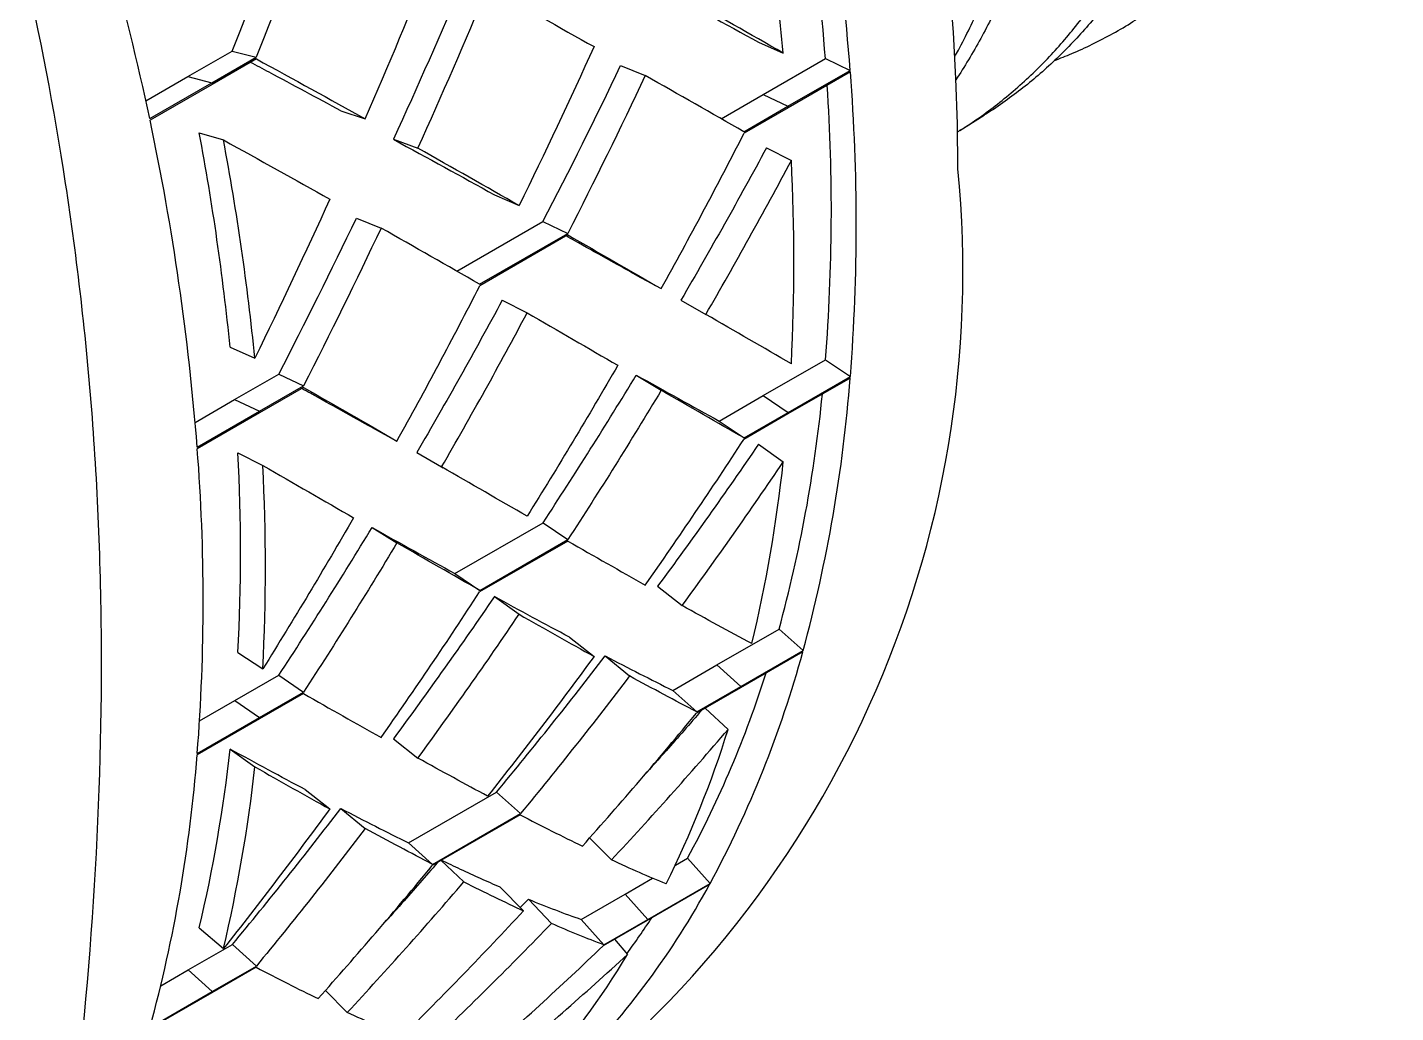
# Model space of a CAD drawing. Header units: inches. Extents: x 0.13 to 5.57, y 0.13 to 4.28.
# Drawn here: x 5.0044 to 5.1985, y 3.3811 to 3.521 of the extents above; entities that cross this region are included whole.
import ezdxf

# ---------------------------------------------------------------- set-up
doc = ezdxf.new("R2010")
doc.units = ezdxf.units.IN
doc.header["$LTSCALE"] = 0.51841
doc.header["$MEASUREMENT"] = 0
doc.linetypes.add('SLD-Solid', pattern=[0])

msp = doc.modelspace()

# ---------------------------------------------------------------- linework, layer by layer
at = {"color": 7, "linetype": 'SLD-Solid', "lineweight": 25}
for p, q in [((5.108136002948712, 3.518835445900701), (5.111646122653583, 3.517297740025134)), ((5.027157732129433, 3.513970815943396), (5.033407732129433, 3.517578864143931)), ((5.030565440342752, 3.513091473210426), (5.036815440342751, 3.516699521410961)), ((5.033407732129433, 3.517578864143931), (5.036815440342751, 3.516699521410961)), ((5.108780525016641, 3.51140706070063), (5.117619359781473, 3.516509611399523)), ((5.117619359781473, 3.516509611399523), (5.121140520549606, 3.514844652672563)), ((5.036864701792987, 3.516464964109308), (5.030614701792986, 3.512856915908773)), ((5.088559862618405, 3.515519249446488), (5.092055830026396, 3.514110159385009)), ((5.112301685784774, 3.509742101973671), (5.121140520549606, 3.514844652672563)), ((5.12115711886081, 3.514622106557872), (5.112318284095978, 3.50951955585898)), ((5.021184966979074, 3.510522812014921), (5.027157732129433, 3.513970815943396)), ((5.02172660557792, 3.507988922511534), (5.030565440342752, 3.513091473210426)), ((5.030614701792986, 3.512856915908773), (5.021775867028154, 3.507754365209882)), ((5.027157732129433, 3.513970815943396), (5.030565440342752, 3.513091473210426)), ((5.102834830773888, 3.507974684474472), (5.108780525016641, 3.51140706070063)), ((5.108780525016641, 3.51140706070063), (5.112301685784774, 3.509742101973671)), ((5.048865816535633, 3.50909886174386), (5.052324198571757, 3.507950635091385)), ((5.106051685784773, 3.506134053773136), (5.112301685784774, 3.509742101973671)), ((5.112318284095978, 3.50951955585898), (5.106068284095977, 3.505911507658446)), ((5.13668275333103, 3.506296061672757), (5.140148007882983, 3.508476701489256)), ((5.028749855500302, 3.505981173075687), (5.032184837775649, 3.504964962798944)), ((5.056302836284384, 3.505059864785232), (5.059781552705925, 3.50378063950048)), ((5.109253771554315, 3.503848676630416), (5.112783039329518, 3.502054238090689)), ((5.070636002948713, 3.497187156697493), (5.074146122653582, 3.495649450821926)), ((5.051059862618406, 3.493870960243279), (5.054555830026396, 3.4924618701818)), ((5.065334830773888, 3.486326395271264), (5.077530525016641, 3.493366819697957)), ((5.077530525016641, 3.493366819697957), (5.081051685784773, 3.491701860970998)), ((5.068551685784773, 3.484485764569928), (5.081051685784773, 3.491701860970998)), ((5.081068284095978, 3.491479314856307), (5.068568284095978, 3.484263218455238)), ((5.090778090322285, 3.485777792565044), (5.094312057348329, 3.483859212878187)), ((5.071753771554316, 3.482200387427208), (5.075283039329518, 3.480405948887481)), ((5.097119556935757, 3.482238371166734), (5.10065509084169, 3.480197350887177)), ((5.100420308919734, 3.480332887605742), (5.100864149614952, 3.480076624614225)), ((5.033136002948712, 3.475538867494285), (5.036646122653583, 3.474001161618718)), ((5.108796843777341, 3.468670556798424), (5.117635678542173, 3.473773107497316)), ((5.117635678542173, 3.473773107497316), (5.12115711886081, 3.471376045919782)), ((5.033780525016641, 3.468110482294215), (5.040030525016642, 3.47171853049475)), ((5.037301685784773, 3.466445523567255), (5.043551685784773, 3.47005357176779)), ((5.040030525016642, 3.47171853049475), (5.043551685784773, 3.47005357176779)), ((5.090778090322285, 3.471588458471401), (5.094312057348329, 3.469426806680156)), ((5.121140520549606, 3.471172663807298), (5.112301685784774, 3.466070113108406)), ((5.112318284095978, 3.466273495220891), (5.12115711886081, 3.471376045919782)), ((5.028178402165492, 3.464876445610654), (5.033780525016641, 3.468110482294215)), ((5.033780525016641, 3.468110482294215), (5.037301685784773, 3.466445523567255)), ((5.043568284095977, 3.469831025653099), (5.037318284095978, 3.466222977452565)), ((5.102546843777342, 3.46506250859789), (5.108796843777341, 3.468670556798424)), ((5.108796843777341, 3.468670556798424), (5.112318284095978, 3.466273495220891)), ((5.028462851019942, 3.461342972868363), (5.037301685784773, 3.466445523567255)), ((5.037318284095978, 3.466222977452565), (5.028479449331146, 3.461120426753673)), ((5.112301685784774, 3.466070113108406), (5.106051685784775, 3.462462064907872)), ((5.106068284095977, 3.462665447020356), (5.112318284095978, 3.466273495220891)), ((5.053278090322284, 3.464129503361836), (5.05681205734833, 3.462210923674979)), ((5.102546843777342, 3.46506250859789), (5.106068284095977, 3.462665447020356)), ((5.034253771554316, 3.460552098224), (5.037783039329518, 3.458757659684274)), ((5.059619556935758, 3.460590081963526), (5.06315509084169, 3.458549061683969)), ((5.108136002948713, 3.461786364208783), (5.111646122653584, 3.459271372137209)), ((5.062920308919736, 3.458684598402532), (5.06336414961495, 3.458428335411018)), ((5.065046843777341, 3.443414219394681), (5.077546843777341, 3.450630315795751)), ((5.077546843777341, 3.450630315795751), (5.081068284095978, 3.448233254218217)), ((5.053278090322284, 3.449940169268193), (5.05681205734833, 3.447778517476948)), ((5.081051685784774, 3.448029872105733), (5.068551685784774, 3.440813775704664)), ((5.068568284095978, 3.441017157817148), (5.081068284095978, 3.448233254218217)), ((5.065046843777341, 3.443414219394681), (5.068568284095978, 3.441017157817148)), ((5.093802836284385, 3.441597992497949), (5.097281552705926, 3.438860777294729)), ((5.070636002948713, 3.440138075005576), (5.074146122653583, 3.437623082934001)), ((5.102206163913139, 3.430431469042325), (5.11104499867797, 3.435534019741217)), ((5.11104499867797, 3.435534019741217), (5.11445353655782, 3.432481898844521)), ((5.081302836284385, 3.434381896096879), (5.084781552705926, 3.43164468089366)), ((5.034253771554316, 3.432186006910707), (5.037783039329518, 3.429905639611866)), ((5.086365816535634, 3.431713402968164), (5.089824198571757, 3.428868666714337)), ((5.114404275107586, 3.432304217602669), (5.105565440342754, 3.427201666903777)), ((5.105614701792988, 3.427379348145629), (5.11445353655782, 3.432481898844521)), ((5.095956163913138, 3.42682342084179), (5.102206163913139, 3.430431469042325)), ((5.102206163913139, 3.430431469042325), (5.105614701792988, 3.427379348145629)), ((5.033796843777342, 3.425373978392008), (5.040046843777341, 3.428982026592543)), ((5.040046843777341, 3.428982026592543), (5.043568284095977, 3.42658496501501)), ((5.105565440342754, 3.427201666903777), (5.099315440342753, 3.423593618703242)), ((5.099364701792989, 3.423771299945095), (5.105614701792988, 3.427379348145629)), ((5.028810890936401, 3.422495649083896), (5.033796843777342, 3.425373978392008)), ((5.033796843777342, 3.425373978392008), (5.037318284095978, 3.422976916814475)), ((5.043551685784774, 3.426381582902525), (5.037301685784774, 3.422773534701991)), ((5.037318284095978, 3.422976916814475), (5.043568284095977, 3.42658496501501)), ((5.095956163913138, 3.42682342084179), (5.099364701792989, 3.423771299945095)), ((5.100567646122836, 3.424316501713087), (5.103810629185268, 3.421288019858512)), ((5.037301685784774, 3.422773534701991), (5.028462851019942, 3.417670984003099)), ((5.028479449331146, 3.417874366115583), (5.037318284095978, 3.422976916814475)), ((5.056302836284385, 3.419949703294741), (5.059781552705926, 3.417212488091522)), ((5.033136002948713, 3.418489785802368), (5.036646122653583, 3.415974793730793)), ((5.043802836284385, 3.412733606893672), (5.047281552705926, 3.409996391690453)), ((5.058456163913139, 3.405175131638582), (5.070956163913139, 3.412391228039652)), ((5.070956163913139, 3.412391228039652), (5.074364701792988, 3.409339107142956)), ((5.048865816535635, 3.410065113764956), (5.052324198571758, 3.407220377511129)), ((5.074315440342754, 3.409161425901104), (5.061815440342754, 3.401945329500035)), ((5.061864701792988, 3.402123010741887), (5.074364701792988, 3.409339107142956)), ((5.084160916244206, 3.405889440389673), (5.087269366590072, 3.402747799413441)), ((5.058456163913139, 3.405175131638582), (5.061864701792988, 3.402123010741887)), ((5.063067646122835, 3.402668212509879), (5.066310629185267, 3.399639730655304)), ((5.096321474982336, 3.402018245403529), (5.098059150062528, 3.403021383874921)), ((5.098059150062528, 3.403021383874921), (5.101245232291578, 3.399412301335977)), ((5.089220315297696, 3.39791883317603), (5.093096104466683, 3.40015627863792)), ((5.071459276461009, 3.398877136790434), (5.074769366590072, 3.395531703012372)), ((5.101164891005856, 3.399266031786072), (5.092326056241023, 3.394163481087181)), ((5.092406397526745, 3.394309750637085), (5.101245232291578, 3.399412301335977)), ((5.074306577043164, 3.395999434017266), (5.075464855368388, 3.397175700029945)), ((5.075464855368388, 3.397175700029945), (5.078736497170383, 3.393739311477389)), ((5.082970315297696, 3.394310784975495), (5.089220315297696, 3.39791883317603)), ((5.089220315297696, 3.39791883317603), (5.092406397526745, 3.394309750637085)), ((5.082970315297696, 3.394310784975495), (5.086156397526746, 3.39070170243655)), ((5.092326056241024, 3.394163481087181), (5.086076056241025, 3.390555432886647)), ((5.086156397526746, 3.39070170243655), (5.092406397526745, 3.394309750637085)), ((5.028749855500304, 3.39311161827169), (5.032184837775651, 3.390161882430854)), ((5.027206163913139, 3.387134890635909), (5.033456163913138, 3.390742938836444)), ((5.033456163913138, 3.390742938836444), (5.036864701792988, 3.387690817939748)), ((5.087690963009678, 3.391487698720354), (5.089528398131709, 3.389324997449646)), ((5.023303238261867, 3.384881779616247), (5.027206163913139, 3.387134890635909)), ((5.027206163913139, 3.387134890635909), (5.030614701792988, 3.384082769739214)), ((5.036815440342753, 3.387513136697896), (5.030565440342754, 3.383905088497361)), ((5.030614701792988, 3.384082769739214), (5.036864701792988, 3.387690817939748)), ((5.030565440342754, 3.383905088497361), (5.021726605577921, 3.37880253779847)), ((5.021775867028156, 3.378980219040322), (5.030614701792988, 3.384082769739214)), ((5.046660916244206, 3.384241151186465), (5.049769366590072, 3.381099510210233))]:
    msp.add_line(p, q, dxfattribs=at)
at = {"color": 7, "linetype": 'SLD-Solid', "lineweight": 25, "flags": 128}
msp.add_lwpolyline([(5.136422079849909, 3.50084519413992), (5.13635014471183, 3.5072322899402), (5.136134388598347, 3.513698062886621), (5.135774959377919, 3.520238081661378), (5.135272103385383, 3.526847864062283), (5.134626165253115, 3.533522880074645), (5.133837587674848, 3.540258554975914), (5.132906911102263, 3.547050272470966), (5.131834773374594, 3.553893377855886), (5.130621909281487, 3.560783181208061), (5.129269150059406, 3.56771496060043), (5.127777422821949, 3.574683965337644), (5.126147749924453, 3.581685419211968), (5.124381248263317, 3.588714523776647), (5.12247912851054, 3.595766461634523), (5.120442694283989, 3.602836399739641), (5.118273341253961, 3.609919492709575), (5.11597255618666, 3.617010886146212), (5.113541915925246, 3.624105719962712), (5.110983086309139, 3.631199131714374), (5.108297821032341, 3.638286259931106), (5.105487960441543, 3.645362247449239), (5.102555430274838, 3.652422244740381), (5.099502240341917, 3.659461413235044), (5.096330483146652, 3.666474928638755), (5.093042332452992, 3.67345798423839), (5.089640041795173, 3.680405794196453), (5.086125942933266, 3.687313596831047), (5.082502444255097, 3.694176657879302), (5.078772029125662, 3.700990273741991), (5.074937254185152, 3.707749774707151), (5.071000747596762, 3.714450528150463), (5.066965207245472, 3.721087941710229), (5.062833398889061, 3.72765746643474), (5.058608154262588, 3.734154599899906), (5.054292369137663, 3.740574889294988), (5.049889001337834, 3.746913934474335), (5.045401068711437, 3.753167390973025), (5.040831647063316, 3.75933097298434), (5.036183868046821, 3.765400456297047), (5.03146091701753, 3.771371681190461), (5.026666030850161, 3.777240555285311), (5.021802495720183, 3.783003056348446), (5.016873644851635, 3.788655235049483), (5.0118828562327, 3.794193217667473), (5.006833550300604, 3.799613208745757), (5.001729187597411, 3.804911493693185), (4.996573266398354, 3.810084441329909), (4.991369320314273, 3.815128506376015), (4.986120915869876, 3.820040231881274), (4.980831650059405, 3.824816251594372), (4.97550514788144, 3.829453292269967), (4.970145059854508, 3.833948175912004), (4.964755059515203, 3.838297821951758), (4.95933884090052, 3.842499249359105), (4.95390011601615, 3.846549578685564), (4.948442612292461, 3.850446034037736), (4.942970070029896, 3.854185944979752), (4.93748623983556, 3.857766748363466), (4.931994880052747, 3.861185990085104), (4.926499754185152, 3.864441326767186), (4.921004628317557, 3.867530527364556), (4.915513268534744, 3.870451474693435), (4.910029438340409, 3.873202166882427), (4.904556896077843, 3.875780718744507), (4.899099392354154, 3.878185363069031), (4.893660667469785, 3.880414451832891), (4.888244448855102, 3.882466457329995), (4.882854448515797, 3.884339973218276), (4.877494360488865, 3.886033715483529), (4.8721678583109, 3.887546523319407), (4.866878592500427, 3.888877359922988), (4.86163018805603, 3.890025313205339), (4.856426241971951, 3.890989596416624), (4.851270320772893, 3.891769548685295), (4.846165958069701, 3.892364635471028), (4.841116652137605, 3.892774448931064), (4.83612586351867, 3.892998708199729), (4.831197012650121, 3.893037259580922), (4.826333477520143, 3.892890076653451), (4.821538591352774, 3.892557260289145), (4.816815640323483, 3.892039038583713), (4.812167861306989, 3.891335766700428), (4.807598439658869, 3.890447926626708), (4.80311050703247, 3.889376126843793), (4.798707139232641, 3.888121101909715), (4.794391354107717, 3.886683711955874), (4.790166109481243, 3.885064942097546), (4.786034301124833, 3.883265901758731), (4.781998760773543, 3.881287823911815), (4.778074317309487, 3.879139029257869)], dxfattribs=at)
at = {"color": 7, "linetype": 'SLD-Solid', "lineweight": 25}
for centre, radius, start, end in [((4.76552889241051, 3.48729532365742), 0.3566771587821727, 4.429871505934537, 11.96771013024378), ((4.769304959317576, 3.489569188037409), 0.3493547022460913, 4.422744318653959, 11.56231346963713), ((4.60258187479169, 3.419128022117744), 0.4284606924382402, 11.9697764560999, 18.64013160592391), ((4.756778780476736, 3.48197151254376), 0.3566213298328151, 5.684933654075518, 10.71264798210169), ((4.84202565625213, 3.492999076238827), 0.2799677282442374, 355.5704059041292, 4.429594095871813), ((4.846394711845625, 3.494949537102131), 0.2720663580549527, 355.5358371908927, 3.747133431489215), ((4.672851222880969, 3.43379364385324), 0.3566771587820481, 4.429871505932939, 11.96771013024496), ((4.684245373902854, 3.440807608054648), 0.350615075857097, 5.684933654077682, 10.71264798209792), ((4.681778780476378, 3.438674934137291), 0.3566213298331756, 5.684933654078284, 10.71264798209927), ((4.833352368230675, 3.487628228054486), 0.2798028050544067, 357.0446467882912, 2.95535321170938), ((4.987666907685054, 3.48627484810612), 0.1494670406121033, 305.7179892255787, 5.594191167798065), ((4.912045157244792, 3.48738769144048), 0.2097231462588637, 344.823028128536, 355.5656741692193), ((4.915441642962304, 3.488802393567193), 0.2027268912041353, 344.766148194851, 354.3634813727078), ((4.749347986722559, 3.439497396434628), 0.2799677282441453, 355.5704059041276, 4.429594095873182), ((4.759529301231719, 3.446369052567354), 0.2750903367589089, 357.0446467882928, 2.955353211707786), ((4.758352368230658, 3.44433164964807), 0.2798028050544236, 357.0446467882915, 2.955353211709474), ((4.903398912087709, 3.481971074557079), 0.209480732284424, 346.6095895492905, 353.7791127484605), ((4.965561988245841, 3.472773211050459), 0.1542457966652941, 331.6008974783586, 344.7894471660711), ((4.967766216085046, 3.473725269986566), 0.1482406427257682, 331.513384598213, 342.5594850441071), ((4.956904384242505, 3.467332467568343), 0.1539530316950149, 333.7927670726803, 342.5975775717523), ((4.81936748771503, 3.433886011636297), 0.2097231462589635, 344.8230281285384, 355.5656741692166), ((4.828396113823655, 3.440807177444679), 0.2059526357409814, 346.6095895492988, 353.7791127484584), ((4.828398912087692, 3.438674496150652), 0.2094807322844378, 346.6095895492946, 353.7791127484639), ((4.997753337803912, 3.455455190137541), 0.1176909973272583, 315.6810450612715, 331.4823448397299), ((4.994074999789566, 3.459353479210244), 0.1182410501278244, 323.7510903859645, 326.7553939783878), ((4.989067706060336, 3.45002837109346), 0.1173765318247203, 318.3058602673601, 328.8575296336364)]:
    msp.add_arc(centre, radius, start, end, dxfattribs=at)
for points, knots in [([(5.150117673233457, 3.516244067320209), (5.150938451353294, 3.516561577720574), (5.152765669544347, 3.517268420124597), (5.155534880922123, 3.518550701408128), (5.158436799768575, 3.520060828519089), (5.161227852385312, 3.52171006663125), (5.163887998011887, 3.523470343061168), (5.166420044535736, 3.525333307228225), (5.168869617224126, 3.527327925710726), (5.17123391477449, 3.529452005254617), (5.173510227324502, 3.531703141134324), (5.175715993502324, 3.534101052955219), (5.177846859875256, 3.53664864164219), (5.179898896898779, 3.539347427390893), (5.181851581639578, 3.542172620693512), (5.183719517664215, 3.545148241009473), (5.185497613589167, 3.548275971675145), (5.187152838820302, 3.551500837950858), (5.188674502548534, 3.554786569878782), (5.190068260236404, 3.558123949262571), (5.191360149785949, 3.561568173437279), (5.192548629278298, 3.565115231319541), (5.19363218328288, 3.568761033490292), (5.194618275289329, 3.572536142400752), (5.195502554513053, 3.57644171764066), (5.196281554872611, 3.580477838328183), (5.196946871947218, 3.584606724709739), (5.197502652298081, 3.588862681877925), (5.197944530234768, 3.593245229253021), (5.198263496431293, 3.597676558885189), (5.198462097391999, 3.602110619068811), (5.198547222577286, 3.60653967488992), (5.198522457368028, 3.611038524409719), (5.198387669288398, 3.615601905368532), (5.19814278343726, 3.620224514737489), (5.197784338630798, 3.624944263475753), (5.197308621873937, 3.629760530187904), (5.196713121041516, 3.634672012266503), (5.196002598159969, 3.639632248534604), (5.195170138963664, 3.644681889895516), (5.194212697277186, 3.649818410252934), (5.193146276060034, 3.654949899863503), (5.191986026106226, 3.660025479077691), (5.190739407401111, 3.665039844847902), (5.189387071203479, 3.67007893465588), (5.187930460102618, 3.675136925288486), (5.186371097715936, 3.680207994460852), (5.184695039457704, 3.685333173239417), (5.182899711254268, 3.69051018243862), (5.180983668715654, 3.695736373244723), (5.178964305313405, 3.700961826789154), (5.176824290966583, 3.706228878855645), (5.174561768576555, 3.711532934628605), (5.172215978457546, 3.716778393912929), (5.169813678331333, 3.72191573938327), (5.167362259456167, 3.726942831074514), (5.164821349437961, 3.73194685082521), (5.162193832082861, 3.736922087044149), (5.159482667163469, 3.741862857731692), (5.156664897962426, 3.746808638791208), (5.153739374917003, 3.75175574123531), (5.150705660873504, 3.756700323185535), (5.147591772284518, 3.761594592667958), (5.144371479648214, 3.766477533864888), (5.14104453464083, 3.771343139548014), (5.137669790745779, 3.776103327057003), (5.134282720802441, 3.780715587801064), (5.130889794049514, 3.785181169464847), (5.127433857476193, 3.789578550352639), (5.123918885814565, 3.793902755064396), (5.120348873881013, 3.798148837086481), (5.116694403948768, 3.802350243891676), (5.112955396303295, 3.806501989333356), (5.109132282162663, 3.810599363127991), (5.105261033648679, 3.814602394579427), (5.101309614917435, 3.818542415432729), (5.097279596090954, 3.822412795184631), (5.093242906533608, 3.826142941581391), (5.089239995541072, 3.829702299317071), (5.085275628933814, 3.833095330029293), (5.081281902953544, 3.836382719313203), (5.077263293420991, 3.839560703792577), (5.073224262127226, 3.842625560858401), (5.069131883027647, 3.84560071304531), (5.064987374593406, 3.848480582938731), (5.060792410751386, 3.851260384998147), (5.056586916829763, 3.85391250745409), (5.052336630129821, 3.856457072829536), (5.048044752581002, 3.85888756365387), (5.043788447797515, 3.861159002906617), (5.039608478197857, 3.863256171499146), (5.035507156693401, 3.865186122594324), (5.031413334540741, 3.86698481084838), (5.027331485033505, 3.868650116202164), (5.02326606874139, 3.870179986610149), (5.019184225733413, 3.871585097291148), (5.015088497608766, 3.872860004630204), (5.010981764535558, 3.874000466830846), (5.00690348579221, 3.874994396539185), (5.002820917448042, 3.875848355844647), (4.998738623567507, 3.876556720301047), (4.994730357562143, 3.877105265161538), (4.99083219184393, 3.877495615383296), (4.987043714922766, 3.877736625639584), (4.983298548428102, 3.877835422959355), (4.979600805040391, 3.877791855176337), (4.975954596533891, 3.877605861509076), (4.972330899246306, 3.877274197318234), (4.968733367646731, 3.876792202807044), (4.965165616864445, 3.876156565068683), (4.961662225109241, 3.875372114226977), (4.958195565375886, 3.874431041300078), (4.954770624921714, 3.873329023801312), (4.951449256097495, 3.872084117663163), (4.94825935942902, 3.870715048776549), (4.945198329792134, 3.869231380840973), (4.942211168202447, 3.867611407023421), (4.939303540258115, 3.865853351641189), (4.936516522163749, 3.864003538119731), (4.934742841685137, 3.862671297166215), (4.933878706943526, 3.862022231167005)], [0, 0, 0, 0, 0.006971757175491012, 0.01552054230828782, 0.02430122001996195, 0.03308189781888487, 0.04141203237062445, 0.0497485172990457, 0.05808819177809222, 0.06642786609764137, 0.0747643506578509, 0.08309448496392882, 0.09164583927875077, 0.1002006288940638, 0.108755419113736, 0.1173067742530151, 0.1260900975652216, 0.1348734208954735, 0.1432059832329981, 0.1515448975658186, 0.1598870031328179, 0.1682291095553403, 0.1765680258632002, 0.1849005895184215, 0.1934544362650815, 0.2020117191052134, 0.210569002225545, 0.2191228493544493, 0.2279087385402948, 0.2366946276599518, 0.2450295336677069, 0.2533707927413822, 0.2617152441923539, 0.2700596971899771, 0.2784009598342139, 0.2867358682241579, 0.2952921121391574, 0.3038517931891951, 0.3124114741486158, 0.3209677179399968, 0.3297560667010025, 0.3385444155954344, 0.3468816646765278, 0.3552252681577622, 0.3635720641639466, 0.3719188611257996, 0.380262466813267, 0.3885997173663034, 0.3971583568492141, 0.405720434799886, 0.4142825126755396, 0.4228411520561114, 0.4316319505423292, 0.4404227491878732, 0.448762535421661, 0.4571086784976069, 0.4654580146965707, 0.4738073511212135, 0.4821534947181563, 0.4904932812995402, 0.4990545344982625, 0.5076192274378813, 0.5161839211694362, 0.5247451754485053, 0.5335386603965526, 0.5423321454395507, 0.5506744346796053, 0.5590230835319296, 0.5673749265244189, 0.5757267692990342, 0.5840754176483801, 0.5924177065528603, 0.6009815378890723, 0.6095488095846511, 0.6181160819226519, 0.6266799141352456, 0.63547605226782, 0.6442721904271617, 0.6526169163235176, 0.660968003556934, 0.6693222865965933, 0.6776765703533134, 0.6860276592421181, 0.6943723862429075, 0.7029387202131067, 0.7115084953065973, 0.7200782707200889, 0.7286446051268279, 0.7374433201370134, 0.7462420350918999, 0.7545891153868927, 0.7629425581226227, 0.7712991979394491, 0.7796558392969941, 0.7880092855895887, 0.796356368257632, 0.8049251114793923, 0.8134972968353026, 0.8220694821479905, 0.8306382253107873, 0.8394394137189908, 0.848240602208395, 0.856590007191824, 0.8649457758454486, 0.8733047417519413, 0.8816637086961047, 0.8900194797452702, 0.8983688863269436, 0.9069400046032159, 0.9155145663143399, 0.9240891278656601, 0.9326602459239303, 0.9414638623173057, 0.950267478877983, 0.9586194121289501, 0.9669777113873868, 0.9753392084503397, 0.9837007058305103, 0.9920590058212677, 1, 1, 1, 1]), ([(4.931775110003472, 3.86130534018333), (4.932783537887476, 3.861659502064907), (4.934905687386665, 3.862404805196187), (4.938260799707484, 3.863367568597319), (4.941818854990558, 3.864229374209217), (4.945415849628958, 3.864924922219733), (4.949012435724648, 3.865459626345065), (4.952603254300326, 3.865841456208139), (4.956249774306402, 3.866080505264236), (4.959947982560224, 3.866176517173038), (4.963693758046717, 3.866129407225063), (4.967518112884158, 3.865937206547907), (4.971420557326684, 3.865595131294948), (4.975399845384271, 3.865099599903231), (4.979418354178114, 3.864454149989495), (4.983509014485298, 3.863652014087503), (4.987669890397553, 3.862688888400958), (4.991826057452094, 3.861580997075212), (4.995936676406323, 3.860346161451317), (4.999997615046872, 3.858994401396743), (5.004079390888298, 3.857505028211325), (5.008177363589025, 3.855879784024906), (5.012286856505173, 3.854120472935941), (5.016441302171656, 3.852211335066487), (5.020638700995701, 3.850148741742014), (5.024876918990726, 3.847930491175362), (5.029115755710508, 3.845576828648959), (5.033389816603434, 3.843067447931073), (5.037695750247359, 3.840400024439526), (5.041955358497662, 3.837621779901083), (5.046128537711295, 3.834765498089812), (5.050213451509196, 3.831840884080243), (5.054281825743055, 3.828799328655355), (5.058329008214486, 3.825644315413414), (5.062350375892805, 3.82237940430409), (5.066378084566111, 3.818976862732975), (5.070409311299866, 3.815434896276054), (5.07444138215464, 3.811753005375107), (5.078435560594376, 3.807965564560433), (5.082424036405848, 3.804040931231399), (5.086402264918556, 3.799978928807771), (5.0902975536278, 3.795852383550573), (5.094074821467733, 3.791705183605643), (5.097734811512064, 3.787545667189747), (5.101342754128545, 3.783303046474468), (5.104894649995282, 3.778982237183659), (5.108386559103912, 3.774588219520002), (5.111846106498018, 3.770084643310907), (5.115269683423112, 3.765471594837079), (5.118653926294717, 3.760750067514574), (5.121965920093414, 3.755964666657521), (5.125231865475866, 3.751076018728796), (5.12844656284043, 3.746086122560204), (5.131550716281816, 3.741084992475054), (5.134518404003112, 3.736122770624878), (5.137353105809781, 3.731205641899678), (5.140106302428289, 3.726248698330723), (5.14277506864642, 3.721257719388336), (5.145356526678984, 3.716238507868625), (5.147870749663316, 3.711150261101595), (5.150313608238288, 3.705994846522627), (5.152681332183225, 3.700774567084066), (5.1549504405535, 3.6955391620405), (5.157138321451779, 3.690246043251304), (5.159239597592647, 3.684899084669973), (5.161215119412881, 3.67959540632844), (5.163051404390328, 3.674385985951581), (5.164754131293455, 3.669274073904355), (5.166355309276334, 3.664170235899189), (5.167853262323463, 3.659080365426149), (5.169246347168939, 3.654010336287444), (5.170544766521529, 3.64891946083995), (5.171744242229972, 3.64381111033904), (5.172841196788671, 3.638688741245285), (5.173824251875131, 3.633601630718686), (5.174700163691277, 3.628508863743471), (5.175464491659406, 3.623416076899032), (5.176102570020895, 3.618416528805469), (5.176614132894692, 3.613555816161552), (5.177006232539488, 3.608833766873657), (5.177288077173773, 3.604166653307003), (5.177459400819205, 3.59955979748681), (5.177519971148413, 3.595018473348295), (5.177469062288148, 3.590506752305764), (5.177302752055525, 3.586029140201309), (5.177018301669881, 3.581590014260026), (5.176617762020923, 3.577232663549972), (5.176096939364946, 3.572922744509), (5.175452594094008, 3.56866686844953), (5.17469541557138, 3.564543357632787), (5.173838262103639, 3.560587215119469), (5.172888770789418, 3.556794876827555), (5.171832608392155, 3.553098004274746), (5.170670979116091, 3.549500768819801), (5.169405163053098, 3.546007299957654), (5.168023630677426, 3.54259049470817), (5.166523764494364, 3.539255811962605), (5.164904157168186, 3.53600817344797), (5.163179540891292, 3.532879679415646), (5.16133509101397, 3.529846315882057), (5.1593689513642, 3.526914800712855), (5.157315860420899, 3.524139676661554), (5.155200086803628, 3.521541229262088), (5.153029005906618, 3.519113022854904), (5.150766958419229, 3.516809769741265), (5.148416022826106, 3.51463515575907), (5.145981245637913, 3.512587909812087), (5.143433448395253, 3.510667559056512), (5.141484997646461, 3.509301972028385), (5.140351964924026, 3.508617237490665), (5.140140187366447, 3.508489252300902)], [0, 0, 0, 0, 0.008532234918889832, 0.01795535243250231, 0.02763436957730003, 0.03731338651903651, 0.04648983906200268, 0.05567329383796985, 0.06486026501495588, 0.07404723533601994, 0.08323068813602608, 0.09240713936067979, 0.1018275554450698, 0.1112517609700178, 0.1206759663582026, 0.1300963822560222, 0.1397726362066128, 0.1494488899892038, 0.1586225326220931, 0.167803174532739, 0.176987332069945, 0.1861714896018254, 0.1953521315001766, 0.2045257741248631, 0.2139432918377989, 0.2233645977436174, 0.2327859026948763, 0.2422034191056161, 0.2518766908016172, 0.2615499624159383, 0.2707209027290089, 0.2798988395236918, 0.2890802906161239, 0.2982617417941715, 0.3074396787865041, 0.3166106192314418, 0.3260253535484407, 0.3354438754543743, 0.3448623967172249, 0.3542771301569396, 0.363947535336381, 0.3736179405174122, 0.3827862667257507, 0.3919615878055694, 0.4011404214149173, 0.4103192539633178, 0.4194945725938587, 0.4286628971680996, 0.4380749492575158, 0.447490788069234, 0.4569066266632283, 0.4663186784556287, 0.4759863226987852, 0.4856539670072173, 0.4948197421382548, 0.5039925110511835, 0.5131687913985301, 0.5223450700093554, 0.5315178349133928, 0.540683607369797, 0.5500930525786287, 0.5595062833005904, 0.5689195141785856, 0.5783289596002759, 0.5879939319688045, 0.5976589041665437, 0.6068220662303735, 0.615992220426658, 0.6251658858769887, 0.6343395503822529, 0.6435097023967794, 0.652672863004994, 0.6620796361809718, 0.6714901933561965, 0.680900750487026, 0.6903075236024404, 0.6999697643914623, 0.7096320050045032, 0.7187923548282734, 0.7279596938970518, 0.7371305434864952, 0.7463013929915604, 0.7554687318655453, 0.7646290815593542, 0.7740329545990744, 0.7834406103160327, 0.7928482651144211, 0.8022521369010418, 0.8119113941951743, 0.8215706513989379, 0.8307282886969044, 0.8398929123476239, 0.849061045269623, 0.85822917834891, 0.8673938023627403, 0.8765514399029655, 0.8859525182678689, 0.8953573786904583, 0.9047622384284457, 0.9141633158594252, 0.9238196952871919, 0.9334760747087838, 0.9426310903252246, 0.9517930905912797, 0.9609585983530821, 0.970124105175998, 0.9792861032745623, 0.9884411174449069, 0.9978395046609118, 1, 1, 1, 1]), ([(5.136360362475868, 3.506119040817845), (5.136831985393905, 3.506407616834299), (5.138222199581431, 3.507258259279588), (5.140438796211213, 3.508824586659316), (5.143036524342907, 3.510824608844361), (5.14556063264466, 3.512992696592597), (5.147970022874296, 3.515281732442236), (5.15024422676957, 3.517665791825049), (5.15238788990542, 3.520134319833895), (5.154439796316097, 3.522727403322352), (5.15639759383468, 3.525441969554537), (5.158258976251865, 3.528274954032928), (5.160037746369613, 3.531250544346206), (5.161729869101286, 3.534371283211953), (5.16333193024164, 3.537638426386096), (5.16482752560205, 3.541021599212314), (5.166227566395675, 3.544549284719505), (5.167526985440981, 3.548222262016313), (5.168701089066694, 3.551975529401195), (5.169743694996462, 3.555768103950726), (5.170661026577648, 3.559591156626435), (5.171471225891987, 3.563508649295687), (5.172173423184481, 3.567516113736373), (5.172766807729943, 3.571609029618367), (5.173254960019189, 3.575821496214711), (5.173633885857139, 3.580154134017328), (5.173900252778028, 3.584606383113301), (5.174050364261578, 3.589136259222513), (5.174084026020149, 3.593781067302851), (5.173997071399715, 3.598539382043933), (5.173789804390742, 3.60332639158963), (5.173469760907141, 3.608093360116921), (5.173044430014007, 3.612833505838351), (5.172508740056883, 3.617627402672913), (5.171863296347356, 3.622469557150938), (5.171108736127915, 3.627354427421699), (5.170237706501208, 3.632321992918664), (5.169246710320954, 3.637370882902295), (5.168133176804564, 3.642498979047008), (5.166906747053915, 3.647657543773456), (5.165556205407646, 3.652888555671073), (5.164078788656528, 3.658188566551929), (5.162499931526987, 3.663462580369908), (5.160840090729006, 3.668659619565491), (5.159107023670646, 3.673775616132523), (5.15727275258621, 3.678898543796226), (5.155339233920064, 3.684022466714783), (5.153308459780465, 3.689141432289864), (5.151162728318016, 3.694296645647459), (5.148899661552377, 3.699485047393653), (5.146518021584782, 3.704703380282992), (5.14403974178724, 3.709901663007357), (5.141443748376529, 3.715121759821097), (5.138728990766044, 3.720358583392525), (5.135943492286921, 3.725517840509935), (5.133117968561959, 3.730551823008403), (5.130259320394335, 3.735459483185188), (5.127319818859255, 3.740326303115703), (5.124302662641524, 3.745146646902665), (5.121211114740165, 3.749914913673979), (5.118019156203489, 3.754668919604182), (5.114725857803493, 3.759404299266642), (5.111331376995826, 3.764116968349992), (5.107867592025414, 3.768761407663278), (5.104305854406689, 3.773374587474669), (5.100646834690874, 3.777950281442671), (5.096955289594121, 3.782405315423519), (5.093268949661197, 3.786700778122813), (5.089593569182002, 3.790839071342777), (5.085866802261807, 3.794893330401032), (5.082092829568973, 3.79885891559766), (5.078275887937891, 3.802731250524225), (5.074384509368127, 3.806540466555484), (5.070419468112107, 3.810281467952832), (5.066382113961896, 3.813949682864596), (5.062310507910757, 3.817509078280279), (5.058171258081631, 3.820987322142461), (5.053966457575138, 3.824377620163276), (5.049771080901933, 3.827617744209939), (5.045626064677581, 3.830682238423895), (5.041535270229026, 3.833576618949625), (5.037428534322959, 3.83635332531456), (5.033310556100214, 3.839009237065744), (5.029186049153746, 3.841541302125088), (5.025021638317899, 3.843968560250418), (5.020819327534959, 3.84628552337437), (5.016581196282824, 3.848487470662931), (5.012347520057939, 3.85055212095189), (5.008083823963645, 3.852494664552198), (5.003793666650513, 3.854308675164528), (4.999554160640047, 3.855960085482481), (4.995405040262021, 3.857439885041089), (4.99134784660357, 3.858756085500406), (4.987312089246934, 3.859934286200758), (4.983302339585928, 3.860973170005331), (4.97932312893174, 3.861871480465697), (4.975342687804377, 3.862634860196586), (4.971363913044946, 3.863257994889049), (4.967389590136156, 3.863736680198742), (4.963457945071363, 3.864065068079992), (4.959537414883638, 3.864244207367196), (4.95563267645517, 3.864268808740076), (4.951814421672698, 3.864136839890242), (4.948116714755304, 3.863857004761907), (4.94453879393744, 3.863438131824492), (4.941016287425, 3.862878507968605), (4.937557596603486, 3.862169037120924), (4.934734003711221, 3.861487592496823), (4.933089426608199, 3.860989251024863), (4.932552458336824, 3.860826538338264)], [0, 0, 0, 0, 0.004878493856933466, 0.01438045335432312, 0.02387859698072276, 0.03363438769121622, 0.04339017860460631, 0.05264538598290748, 0.06190764768730526, 0.07117345312349443, 0.08043925910725513, 0.08970152207576303, 0.0989567302974465, 0.1084577104182711, 0.1179625078465241, 0.1274673058643775, 0.1369682867895259, 0.1467269891257449, 0.1564856915923054, 0.1657436861518962, 0.1750087381792328, 0.1842773348229534, 0.1935459311962767, 0.2028109825993812, 0.2120689767425001, 0.2215728291615931, 0.23108049975779, 0.2405881711919311, 0.2500920247541342, 0.2598536815582314, 0.2696153384197613, 0.2788760535039734, 0.2881438283756754, 0.2974151495426642, 0.3066864710430944, 0.3159542466845711, 0.3252149622823575, 0.334721612355263, 0.3442320813508906, 0.3537425508294365, 0.3632492015611314, 0.3730137396767612, 0.3827782777654947, 0.3920416284156891, 0.4013120402355165, 0.4105860000775862, 0.4198599614419709, 0.4291303767761775, 0.4383937297710775, 0.4479030803302989, 0.4574162508297542, 0.4669294214314543, 0.476438772130156, 0.4862060863963034, 0.4959734005861614, 0.5052392954834991, 0.5145122526931919, 0.5237887584041828, 0.5330652655332382, 0.5423382260166396, 0.5516041230981132, 0.5611160709386924, 0.5706318400381363, 0.5801476088261189, 0.5896595562418074, 0.5994295268340226, 0.6091994976383903, 0.6184681246056843, 0.6277438160558887, 0.6370230564221953, 0.64630229743237, 0.6555779903689923, 0.6648466183279871, 0.6743613731946032, 0.6838799508799691, 0.693398529030941, 0.7029132845327296, 0.712686135165662, 0.7224589859374385, 0.7317304067171507, 0.7410088950848127, 0.7502909331973318, 0.7595729710933959, 0.7688514589613555, 0.778122879407679, 0.787640513687618, 0.7971619717514776, 0.8066834306969058, 0.8162010661794666, 0.8259768781866078, 0.835752690260177, 0.8450268405444403, 0.8543080608940522, 0.8635928325803518, 0.8728776044585925, 0.882158825251315, 0.8914329758312107, 0.9009534180405898, 0.9104776847456004, 0.9200019519760846, 0.9295223949023064, 0.9393010986610267, 0.9490798024036701, 0.9583565991531696, 0.9676404674231678, 0.9769278888228292, 0.9862153116406026, 0.9954991831844188, 1, 1, 1, 1]), ([(4.946252232638441, 3.851945350458421), (4.946700299466191, 3.851901021258234), (4.948436857697333, 3.851729215999069), (4.951505649338891, 3.851277005366296), (4.955453591207624, 3.850594894379403), (4.959439416398345, 3.849759859208113), (4.963454810349114, 3.848786200131195), (4.967496265144538, 3.847671440787463), (4.971596467727775, 3.846405868817552), (4.975754448302532, 3.844985291195155), (4.979968755553489, 3.843407205448163), (4.984199321279215, 3.841685520144792), (4.9884807584761, 3.839804928472279), (4.992810070458238, 3.837762194157717), (4.997108688501545, 3.835593010531847), (5.001335066707283, 3.833324623303231), (5.005486391937578, 3.830967026675782), (5.009635460408924, 3.828481898571258), (5.013777696687845, 3.825872190851616), (5.017908550904852, 3.823140939985426), (5.022061457182368, 3.820264724460057), (5.026234059051374, 3.817241099503944), (5.030423680702959, 3.814068784406592), (5.034590097234561, 3.810777108753981), (5.038766880335892, 3.807338212813144), (5.042949684682766, 3.803750953893196), (5.047062021801898, 3.800079231121452), (5.051066295918611, 3.79636345070468), (5.054962633568189, 3.792612886378796), (5.058820061876625, 3.788764207948696), (5.062634375385208, 3.784821935132211), (5.066401372508865, 3.780790631397625), (5.070151162617321, 3.776636759667354), (5.073880268661624, 3.772359595346177), (5.077585126947003, 3.767959310870681), (5.081229771955129, 3.763477244100359), (5.084843047531487, 3.758876187982001), (5.088419783712803, 3.754157234853514), (5.091894613128356, 3.749405578996068), (5.095238045418628, 3.744670192859742), (5.098452625173274, 3.739958287726593), (5.101596106182623, 3.735188784448142), (5.104665007910289, 3.730367185638378), (5.107655861572196, 3.72549900846971), (5.110592088515811, 3.720544412010927), (5.113469329370017, 3.71550436921443), (5.116283729348705, 3.710380598192148), (5.119007816233971, 3.705221882790095), (5.121662809256091, 3.699986090484467), (5.124243632586504, 3.694676636017659), (5.126702731740946, 3.689389945500874), (5.129021494694105, 3.684177686611356), (5.131204685515098, 3.679044241124829), (5.133292460471317, 3.673900085178424), (5.135282449396622, 3.668751073852495), (5.137172324012442, 3.663603061173263), (5.13897619331617, 3.658414405119879), (5.140689645782945, 3.65318787369024), (5.142309283851242, 3.647926739343888), (5.143818964096602, 3.642681566622124), (5.145230062971364, 3.637410166816812), (5.146537865241092, 3.632117701206064), (5.147717559006016, 3.626900635853386), (5.148763330743749, 3.621807388760641), (5.149681606800516, 3.616839006464491), (5.150490806876311, 3.611907898380161), (5.151190042657855, 3.607019678032356), (5.15177851352109, 3.602179955954605), (5.152259644044091, 3.597350116268971), (5.152629673061979, 3.592534544280304), (5.152885900421122, 3.587737609523223), (5.153024980655051, 3.583005736923089), (5.153047030200582, 3.578301345811167), (5.152948145134292, 3.573630705415693), (5.152728947172873, 3.569079401920266), (5.152396927418252, 3.564687057298156), (5.151959574413817, 3.560451349688824), (5.151411830187545, 3.556296684129578), (5.150754487316865, 3.552227865284844), (5.149988426004404, 3.548249670065803), (5.149106318407345, 3.544331058205952), (5.148105203511306, 3.54047736115866), (5.146983006918933, 3.536693299386753), (5.145749527714528, 3.53301594030665), (5.1443937459191, 3.529416529705155), (5.142912848661548, 3.525901989662883), (5.141333150134269, 3.522536296418766), (5.139672347164978, 3.519349176701757), (5.137959708191512, 3.516344840773422), (5.136739501904958, 3.514446562345375), (5.136135672717034, 3.513507183541733)], [0, 0, 0, 0, 0.003916540949301024, 0.01517921212168727, 0.02645047558723366, 0.03772605450489047, 0.04900163303895858, 0.06027289561896131, 0.0715355662005348, 0.08309763453736159, 0.09466435448528397, 0.1062310738550942, 0.1177931414032691, 0.1296691894868568, 0.1415452376080494, 0.1528047513818817, 0.1640728558543371, 0.1753452737917564, 0.1866176899092432, 0.1978857901802462, 0.2091453011509732, 0.2207041352016215, 0.232267619638026, 0.2438311040055259, 0.2553899379621758, 0.2672626613090344, 0.2791353847354814, 0.290391802506706, 0.3016568096086266, 0.3129261294949595, 0.3241954475650078, 0.3354604504738972, 0.3467168654476347, 0.3582725409112564, 0.369832865124446, 0.3813931896632043, 0.3929488655709619, 0.4048183605260505, 0.4166878552095629, 0.4279409379454723, 0.4392026072809937, 0.4504685889325897, 0.4617345698643946, 0.4729962375382235, 0.4842493191654926, 0.4958015689851911, 0.5073584656470002, 0.5189153617752963, 0.5304676108671846, 0.542333592138896, 0.554199573235778, 0.5654492612023002, 0.5767075319887511, 0.587970114021383, 0.5992326963208892, 0.6104909677234398, 0.6217406561010085, 0.6332894042843765, 0.6448427981212358, 0.6563961908210232, 0.6679449374532151, 0.6798073147958872, 0.6916696920705728, 0.702916116196697, 0.7141711201933544, 0.7254304335191684, 0.736689746599859, 0.7479447500306307, 0.7591911737792099, 0.7707365634405693, 0.7822865979745975, 0.7938366318782798, 0.8053820206797309, 0.8172409383627819, 0.829099856074902, 0.8403431145670388, 0.8515949512551182, 0.862851095222418, 0.8741072374858189, 0.8853590702403185, 0.896602326108068, 0.9081444717261244, 0.9196912610337714, 0.9312380502243143, 0.942780195682619, 0.9546357773216061, 0.9664913590549638, 0.9777315202752621, 0.9889802583574269, 1, 1, 1, 1]), ([(5.135964013650383, 3.516791684932473), (5.136138053369521, 3.517097300054738), (5.136887005870881, 3.518412466566189), (5.138110040548495, 3.520853489047508), (5.139629299870174, 3.524113251460914), (5.141038116929646, 3.527489389834772), (5.1423557506529, 3.53099952448952), (5.143575358859092, 3.534648229470582), (5.144694310059041, 3.538435389935398), (5.145700852227811, 3.542325951782677), (5.146602074199902, 3.546352414635749), (5.147393538332259, 3.550514990765375), (5.148059713079592, 3.554739774471396), (5.148599263348497, 3.558981802564947), (5.149018823733757, 3.563232738070546), (5.149327901172877, 3.567564165483434), (5.149526063681449, 3.57197106248669), (5.149612963805603, 3.576448377514934), (5.149587865180139, 3.581033012744726), (5.14944707871934, 3.585724954009944), (5.149187955527162, 3.590523321892019), (5.14881191048691, 3.595382759910736), (5.148314741528625, 3.600343240532006), (5.147692695141425, 3.60540249959039), (5.146955397587919, 3.610469973730144), (5.146115121595617, 3.615494890096505), (5.145179475236599, 3.620471304734114), (5.144134658199841, 3.625484276664976), (5.142981873114317, 3.630528079262092), (5.141722405515104, 3.635596980421261), (5.140344790047211, 3.640732201045636), (5.138846301150327, 3.645931954533143), (5.137224993710725, 3.651193746011313), (5.135495163194311, 3.65646726091637), (5.13364146983672, 3.661795158328813), (5.131661553959826, 3.667173162011902), (5.129589797364607, 3.67250462297725), (5.127450791861144, 3.677738726219145), (5.125252275786165, 3.682872595859289), (5.122958358350564, 3.687995028242497), (5.120571691025234, 3.693100203087047), (5.118094957814899, 3.698182293870365), (5.115507164632845, 3.703282142914782), (5.112806436105022, 3.708396121414521), (5.109991668621957, 3.713520352182273), (5.107088902789926, 3.718605530789799), (5.104073555270513, 3.723692312569871), (5.100945069270075, 3.728774981084627), (5.097758773822962, 3.733761709900679), (5.094549041530174, 3.738607506130712), (5.091322789387461, 3.743312835978402), (5.088025691402402, 3.747960001780291), (5.084661418150988, 3.752543663804369), (5.081233650152616, 3.757058496630161), (5.077713868618243, 3.761540134293596), (5.074101533245103, 3.765983693776638), (5.070396937661219, 3.770384626297769), (5.066634947678744, 3.774700199153763), (5.062784439953615, 3.778964440283343), (5.058846700465746, 3.783170818505245), (5.054892087136927, 3.787242867109705), (5.050960702088165, 3.791146372638023), (5.047057620037544, 3.794884949137613), (5.043116098929001, 3.798525072053196), (5.039140446653473, 3.802062508902264), (5.035134991363495, 3.805493081312489), (5.031066816197679, 3.808843147396243), (5.026936910260098, 3.812107202152313), (5.022747018218999, 3.815280581965699), (5.018537004123837, 3.818332005260569), (5.014272585400499, 3.821284950329346), (5.009956856056095, 3.824132865945209), (5.005667164298861, 3.826823235789648), (5.001444482472338, 3.829336300921324), (4.997291630172619, 3.831678521196454), (4.993136909833319, 3.833892974647204), (4.988984931343408, 3.835977103557625), (4.984840328177049, 3.837928436151528), (4.980669546151611, 3.839761104973418), (4.976475083375265, 3.84146967464873), (4.97225979064712, 3.843049699013648), (4.96806393477278, 3.844485178361935), (4.963854083585876, 3.845785124358373), (4.959633198952075, 3.846947888786117), (4.95548104596201, 3.847934199215788), (4.952477058674565, 3.848576063659458), (4.95089234547403, 3.848842331007694), (4.950621546372259, 3.848887831328325)], [0, 0, 0, 0, 0.00356038584274651, 0.01532155933099072, 0.02708273493359697, 0.03883941390221742, 0.05058713699050266, 0.06264682200188226, 0.0747113516160955, 0.08677588099720174, 0.09883556569058045, 0.1112223921605897, 0.1236092188964232, 0.1353602571665562, 0.1471202518057804, 0.1588847460747277, 0.170649241512754, 0.1824092388508848, 0.1941602789216603, 0.2062233614149029, 0.2182912904332125, 0.230359219549284, 0.2424223021758919, 0.2548126057612501, 0.2672029095544989, 0.278957494746352, 0.2907210399144539, 0.3024890856212677, 0.3142571314435103, 0.3260206768780884, 0.3377752622477276, 0.3498420002826801, 0.3619135864737502, 0.3739851738601454, 0.3860519135257417, 0.3984459755000537, 0.4108400375915183, 0.42259810066769, 0.4343651274245973, 0.4461366563242082, 0.4579081850336319, 0.4696752113514773, 0.4814332741347181, 0.4935035933291179, 0.5055787614968266, 0.5176539304885417, 0.5297242508070382, 0.5421219992069113, 0.554519747625531, 0.5662811910220649, 0.5780516002893293, 0.5898265140635421, 0.6016014291201484, 0.6133718413479142, 0.6251332867196203, 0.6372070755487649, 0.6492857144718648, 0.6613643537595656, 0.673438143086093, 0.6858394630779302, 0.6982407829683072, 0.7100054869934392, 0.7217791583515109, 0.7335573357234969, 0.7453355152597665, 0.7571091916142495, 0.7688738989728618, 0.7809510219717865, 0.7930329965380162, 0.8051149709405543, 0.8171920937161733, 0.8295968336322739, 0.8420015737644804, 0.8537695588384205, 0.8655465131727872, 0.8773279737136156, 0.8891094355403172, 0.9008863928432189, 0.912654379897691, 0.9247348586041141, 0.9368201907615346, 0.948905522868355, 0.9609860015057499, 0.9733941735335143, 0.9858023457802575, 0.99757387519164, 1, 1, 1, 1]), ([(5.014888101833471, 3.430685122030156), (5.014888101833471, 3.442522058367385), (5.014452305946747, 3.454147459529789), (5.012719477269508, 3.476980217755153), (5.011434636013465, 3.488039833896535), (5.006506852044887, 3.520245356045048), (5.001796262253243, 3.540451271113202), (4.996138595955093, 3.559817061013026)], [0, 0, 0, 0, 0.25, 0.25, 0.5, 0.5, 1, 1, 1, 1]), ([(5.048865816535633, 3.50909886174386), (5.047184803985663, 3.51000601692517), (5.043822778885724, 3.511820327287789), (5.039535882112009, 3.514117813181429), (5.036910432824627, 3.515512250618663), (5.036027084145402, 3.515981417733932)], [0, 0, 0, 0, 0.3988736591048589, 0.7977473182097198, 1, 1, 1, 1]), ([(5.090778090322285, 3.485777792565044), (5.089339570020618, 3.486580406943965), (5.086462529417285, 3.488185635701808), (5.083130791439039, 3.490043120617682), (5.081222017999436, 3.491104356114713), (5.080812839863794, 3.491331850039944)], [0, 0, 0, 0, 0.4399744912555121, 0.8799489825110255, 1, 1, 1, 1]), ([(5.053278090322284, 3.464129503361836), (5.051839570020618, 3.464932117740758), (5.048962529417285, 3.4665373464986), (5.04563079143904, 3.468394831414474), (5.043722017999436, 3.469456066911505), (5.043312839863794, 3.469683560836736)], [0, 0, 0, 0, 0.4399744912555116, 0.8799489825110257, 1, 1, 1, 1]), ([(4.996138595955093, 3.279905464344759), (5.001831119123531, 3.305963014187654), (5.006602487030738, 3.332028484684427), (5.013126559478736, 3.382512668598994), (5.014888101833471, 3.407026421343755), (5.014888101833471, 3.430685122030156)], [0, 0, 0, 0, 0.5, 0.5, 1, 1, 1, 1]), ([(5.10007173195642, 3.424030216558565), (5.098394728504426, 3.422096919488611), (5.095684260955167, 3.418972215741004), (5.092915565653964, 3.415903359440916), (5.091859900113586, 3.414733246628948)], [0, 0, 0, 0, 0.6187137169195581, 1, 1, 1, 1]), ([(5.062571731956419, 3.402381927355357), (5.060894728504427, 3.400448630285403), (5.058184260955167, 3.397323926537797), (5.055415565653965, 3.394255070237709), (5.054359900113586, 3.39308495742574)], [0, 0, 0, 0, 0.6187137169195749, 1, 1, 1, 1]), ([(5.071459276461009, 3.398877136790434), (5.070542522811859, 3.399282366994963), (5.068709015513559, 3.400092827404023), (5.065930913403088, 3.401369884992431), (5.064039908204889, 3.402268600470637), (5.063126991151996, 3.402702471665985)], [0, 0, 0, 0, 0.3409049578396471, 0.6818099156792958, 0.9999999999999999, 0.9999999999999999, 0.9999999999999999, 0.9999999999999999])]:
    msp.add_open_spline(points, degree=3, knots=knots, dxfattribs=at)
for points in [[(5.033407732129433, 3.517578864143931), (5.036482839695103, 3.525173821800862), (5.039440357846714, 3.532799121812959), (5.042282429087562, 3.540445514921897)], [(5.045628033608514, 3.539834275904163), (5.042808652966897, 3.532098099247255), (5.039871849411797, 3.524383381484553), (5.036815440342751, 3.516699521410961)], [(5.052324198571757, 3.507950635091385), (5.055625166339865, 3.515562276520428), (5.058804749848222, 3.523214213001952), (5.061864701792986, 3.530897156911446)], [(5.066249855500303, 3.527629462278894), (5.063053215739286, 3.520068169709759), (5.059738046848157, 3.512541948825245), (5.056302836284384, 3.505059864785232)], [(5.059781552705925, 3.50378063950048), (5.06320423231093, 3.511349689441426), (5.06650481579346, 3.518963636656045), (5.069684837775649, 3.526613252002152)], [(5.069684837775649, 3.526613252002152), (5.074838149126793, 3.523774367590091), (5.079870898977597, 3.520971151309519), (5.084781552705925, 3.518212832302618)], [(5.093802836284384, 3.52670815398844), (5.098700960631627, 3.524036801793251), (5.103479042169353, 3.521409594333087), (5.108136002948712, 3.518835445900701)], [(5.111646122653583, 3.517297740025134), (5.106980763728375, 3.519957190127129), (5.102192206434252, 3.522670609696788), (5.097281552705924, 3.525428928703688)], [(5.084781552705925, 3.518212832302618), (5.081358873100919, 3.510643782361673), (5.077814097061709, 3.503119631857968), (5.074146122653582, 3.495649450821926)], [(5.036864701792987, 3.516464964109308), (5.042138084786423, 3.513592752060331), (5.047291831401664, 3.51075154465991), (5.052324198571757, 3.507950635091385)], [(5.077530525016641, 3.493366819697957), (5.081328185638203, 3.500696453706844), (5.085004341791834, 3.508083539344257), (5.088559862618405, 3.515519249446488)], [(5.092055830026396, 3.514110159385009), (5.088510777824857, 3.506588274906813), (5.084843025833786, 3.49911585218572), (5.081051685784773, 3.491701860970998)], [(5.106051685784773, 3.506134053773136), (5.101509690895585, 3.508737313127342), (5.096844112763058, 3.511399006767329), (5.092055830026396, 3.514110159385009)], [(5.032184837775649, 3.504964962798944), (5.037338149126793, 3.502126078386883), (5.042370898977597, 3.499322862106311), (5.047281552705924, 3.496564543099411)], [(5.056302836284384, 3.505059864785232), (5.061200960631626, 3.502388512590043), (5.065979042169354, 3.499761305129879), (5.070636002948713, 3.497187156697493)], [(5.094312057348329, 3.483859212878187), (5.098354689298904, 3.49114556442307), (5.102273283518859, 3.498499249180886), (5.106068284095977, 3.505911507658446)], [(5.074146122653582, 3.495649450821926), (5.069480763728375, 3.498308900923921), (5.064692206434252, 3.50102232049358), (5.059781552705925, 3.50378063950048)], [(5.109253771554315, 3.503848676630416), (5.105330889007911, 3.496580482874562), (5.101286224391266, 3.48937421485505), (5.097119556935757, 3.482238371166734)], [(5.10065509084169, 3.480197350887177), (5.104821757508356, 3.487414229230866), (5.10886433371189, 3.494702742466105), (5.112783039329518, 3.502054238090689)], [(5.047281552705924, 3.496564543099411), (5.043858873100919, 3.488995493158465), (5.040314097061709, 3.48147134265476), (5.036646122653583, 3.474001161618718)], [(5.040030525016642, 3.47171853049475), (5.043828185638202, 3.479048164503636), (5.047504341791834, 3.486435250141049), (5.051059862618406, 3.493870960243279)], [(5.054555830026396, 3.4924618701818), (5.051010777824858, 3.484939985703605), (5.047343025833786, 3.477467562982512), (5.043551685784773, 3.47005357176779)], [(5.068551685784773, 3.484485764569928), (5.064009690895585, 3.487089023924134), (5.059344112763058, 3.489750717564121), (5.054555830026396, 3.4924618701818)], [(5.081068284095978, 3.491479314856307), (5.085606618457061, 3.488877788239263), (5.090021354360703, 3.486334832562553), (5.094312057348329, 3.483859212878187)], [(5.05681205734833, 3.462210923674979), (5.060854689298903, 3.469497275219862), (5.06477328351886, 3.476850959977678), (5.068568284095978, 3.484263218455238)], [(5.071753771554316, 3.482200387427208), (5.067830889007911, 3.474932193671354), (5.063786224391265, 3.467725925651842), (5.059619556935758, 3.460590081963526)], [(5.06315509084169, 3.458549061683969), (5.067321757508356, 3.465765940027658), (5.071364333711889, 3.473054453262897), (5.075283039329518, 3.480405948887481)], [(5.075283039329518, 3.480405948887481), (5.079697667045222, 3.477865184196943), (5.083988424175023, 3.475387401895751), (5.08815509084169, 3.472981254486107)], [(5.112783039329518, 3.473202218018282), (5.10886433371189, 3.475456692975449), (5.104821757508356, 3.477791203477533), (5.10065509084169, 3.480197350887177)], [(5.08815509084169, 3.472981254486107), (5.083988424175023, 3.465764376142418), (5.079697667045222, 3.458619134706288), (5.075283039329518, 3.451553928815074)], [(5.077546843777341, 3.450630315795751), (5.082078917612701, 3.457536356113956), (5.086489477179836, 3.464525110791434), (5.090778090322285, 3.471588458471401)], [(5.090778090322285, 3.471588458471401), (5.094822810513169, 3.46933584172548), (5.098745584279368, 3.467157817982048), (5.102546843777342, 3.46506250859789)], [(5.043568284095977, 3.469831025653099), (5.04810661845706, 3.467229499036056), (5.052521354360702, 3.464686543359345), (5.05681205734833, 3.462210923674979)], [(5.094312057348329, 3.469426806680156), (5.090021354360703, 3.462283663496688), (5.085606618457061, 3.455216395236317), (5.081068284095978, 3.448233254218217)], [(5.106068284095977, 3.462665447020356), (5.10227328351886, 3.464837856177939), (5.098354689298904, 3.467094395357205), (5.094312057348329, 3.469426806680156)], [(5.092055830026397, 3.441780844790588), (5.096844112763059, 3.448585027557567), (5.101509690895586, 3.4554814175084), (5.106051685784775, 3.462462064907872)], [(5.108136002948713, 3.461786364208783), (5.103479042169354, 3.454967564553929), (5.098700960631628, 3.448235554386923), (5.093802836284385, 3.441597992497949)], [(5.037783039329518, 3.458757659684274), (5.042197667045222, 3.456216894993736), (5.046488424175023, 3.453739112692543), (5.05065509084169, 3.451332965282899)], [(5.075283039329518, 3.451553928815074), (5.071364333711889, 3.453808403772241), (5.067321757508356, 3.456142914274325), (5.06315509084169, 3.458549061683969)], [(5.097281552705926, 3.438860777294729), (5.102192206434253, 3.445570838058381), (5.106980763728376, 3.452376968927102), (5.111646122653584, 3.459271372137209)], [(5.05065509084169, 3.451332965282899), (5.046488424175023, 3.44411608693921), (5.042197667045222, 3.436970845503079), (5.037783039329518, 3.429905639611866)], [(5.040046843777341, 3.428982026592543), (5.044578917612702, 3.435888066910748), (5.048989477179836, 3.442876821588225), (5.053278090322284, 3.449940169268193)], [(5.053278090322284, 3.449940169268193), (5.05732281051317, 3.447687552522272), (5.061245584279368, 3.445509528778841), (5.065046843777341, 3.443414219394681)], [(5.05681205734833, 3.447778517476948), (5.052521354360702, 3.44063537429348), (5.04810661845706, 3.433568106033109), (5.043568284095977, 3.42658496501501)], [(5.068568284095978, 3.441017157817148), (5.06477328351886, 3.443189566974731), (5.060854689298903, 3.445446106153996), (5.05681205734833, 3.447778517476948)], [(5.081051685784774, 3.448029872105733), (5.084843025833787, 3.445859956566778), (5.088510777824858, 3.443774295697051), (5.092055830026397, 3.441780844790588)], [(5.054555830026397, 3.42013255558738), (5.059344112763059, 3.426936738354359), (5.064009690895586, 3.433833128305192), (5.068551685784774, 3.440813775704664)], [(5.070636002948713, 3.440138075005576), (5.065979042169354, 3.43331927535072), (5.061200960631628, 3.426587265183715), (5.056302836284385, 3.419949703294741)], [(5.081302836284385, 3.434381896096879), (5.077867625720612, 3.436208726141031), (5.07431237708037, 3.438130007195543), (5.070636002948713, 3.440138075005576)], [(5.10718483777565, 3.43345846083727), (5.104004815793461, 3.435158189544245), (5.100704232310932, 3.436961447465124), (5.097281552705926, 3.438860777294729)], [(5.059781552705926, 3.417212488091522), (5.064692206434254, 3.423922548855173), (5.069480763728376, 3.430728679723895), (5.074146122653583, 3.437623082934001)], [(5.074146122653583, 3.437623082934001), (5.07781409706171, 3.435539410657941), (5.08135887310092, 3.433544010723265), (5.084781552705926, 3.43164468089366)], [(5.084781552705926, 3.43164468089366), (5.079870898977599, 3.424934620130009), (5.074838149126794, 3.418320631275083), (5.06968483777565, 3.411810171634062)], [(5.070956163913139, 3.412391228039652), (5.076210906475238, 3.418729019274291), (5.081348030537379, 3.425172129091385), (5.086365816535634, 3.431713402968164)], [(5.086365816535634, 3.431713402968164), (5.089681363870712, 3.429982860025431), (5.092877573141905, 3.428350481142383), (5.095956163913138, 3.42682342084179)], [(5.089824198571757, 3.428868666714337), (5.084791831401666, 3.422256540884771), (5.079638084786424, 3.415744264506503), (5.074364701792988, 3.409339107142956)], [(5.099364701792989, 3.423771299945095), (5.096304749848223, 3.425365725448126), (5.093125166339867, 3.427067272745288), (5.089824198571757, 3.428868666714337)], [(5.043551685784774, 3.426381582902525), (5.047343025833787, 3.42421166736357), (5.051010777824858, 3.422126006493843), (5.054555830026397, 3.42013255558738)], [(5.083128033608516, 3.404716253404314), (5.088641987905101, 3.410896885800899), (5.094038514473597, 3.417191635692835), (5.099315440342753, 3.423593618703242)], [(5.087269366590072, 3.402747799413441), (5.092900095023744, 3.408812686148305), (5.098414645331997, 3.414994990429537), (5.103810629185268, 3.421288019858512)], [(5.043802836284385, 3.412733606893672), (5.040367625720612, 3.414560436937824), (5.03681237708037, 3.416481717992335), (5.033136002948713, 3.418489785802368)], [(5.036646122653583, 3.415974793730793), (5.040314097061709, 3.413891121454733), (5.04385887310092, 3.411895721520057), (5.047281552705926, 3.409996391690453)], [(5.06968483777565, 3.411810171634062), (5.066504815793461, 3.413509900341037), (5.063204232310931, 3.415313158261917), (5.059781552705926, 3.417212488091522)], [(5.047281552705926, 3.409996391690453), (5.042370898977598, 3.403286330926801), (5.037338149126795, 3.396672342071875), (5.032184837775651, 3.390161882430854)], [(5.033456163913138, 3.390742938836444), (5.038710906475238, 3.397080730071083), (5.043848030537379, 3.403523839888177), (5.048865816535635, 3.410065113764956)], [(5.048865816535635, 3.410065113764956), (5.052181363870712, 3.408334570822223), (5.055377573141905, 3.406702191939175), (5.058456163913139, 3.405175131638582)], [(5.074315440342754, 3.409161425901104), (5.077371849411798, 3.407570174751213), (5.0803086529669, 3.406086153940383), (5.083128033608516, 3.404716253404314)], [(5.052324198571758, 3.407220377511129), (5.047291831401666, 3.400608251681563), (5.042138084786424, 3.394095975303296), (5.036864701792988, 3.387690817939748)], [(5.061864701792988, 3.402123010741887), (5.058804749848223, 3.403717436244917), (5.055625166339867, 3.40541898354208), (5.052324198571758, 3.407220377511129)], [(5.045628033608517, 3.383067964201106), (5.0511419879051, 3.389248596597692), (5.056538514473597, 3.395543346489627), (5.061815440342754, 3.401945329500035)], [(5.095031448796136, 3.399343865539154), (5.092558398877412, 3.400356906891503), (5.089971971489732, 3.401493643612624), (5.087269366590072, 3.402747799413441)], [(5.049769366590072, 3.381099510210233), (5.055400095023743, 3.387164396945097), (5.060914645331997, 3.393346701226329), (5.066310629185267, 3.399639730655303)], [(5.066310629185267, 3.399639730655304), (5.06924797866533, 3.398157432160376), (5.07206676169041, 3.396785858813189), (5.074769366590072, 3.395531703012372)], [(5.075464855368388, 3.397175700029945), (5.078078585523278, 3.396100162389726), (5.08057942159865, 3.395143204792741), (5.082970315297696, 3.394310784975495)], [(5.074769366590072, 3.395531703012372), (5.069138638156399, 3.389466816277508), (5.063391732210746, 3.383519348622341), (5.057531448796136, 3.377695576335947)], [(5.078736497170383, 3.393739311477389), (5.072990290118515, 3.387793411726223), (5.067129258404974, 3.381968126755702), (5.061156397526745, 3.376269509634412)], [(5.086156397526746, 3.39070170243655), (5.083795923466774, 3.391589587697324), (5.081323625056717, 3.39260414358674), (5.078736497170383, 3.393739311477389)], [(5.067815614817373, 3.373856725183373), (5.074011937766692, 3.379292467039038), (5.080099884010401, 3.384860568826686), (5.086076056241025, 3.390555432886647)], [(5.070940332393945, 3.37301911806628), (5.077244079383136, 3.378321210747744), (5.083441300616237, 3.383758294520323), (5.089528398131709, 3.389324997449646)], [(5.036815440342753, 3.387513136697896), (5.039871849411798, 3.385921885548005), (5.042808652966899, 3.384437864737175), (5.045628033608517, 3.383067964201106)], [(5.057531448796136, 3.377695576335947), (5.055058398877413, 3.378708617688295), (5.052471971489733, 3.379845354409416), (5.049769366590072, 3.381099510210233)]]:
    msp.add_open_spline(points, degree=3, dxfattribs=at)

doc.saveas('drawing.dxf')
